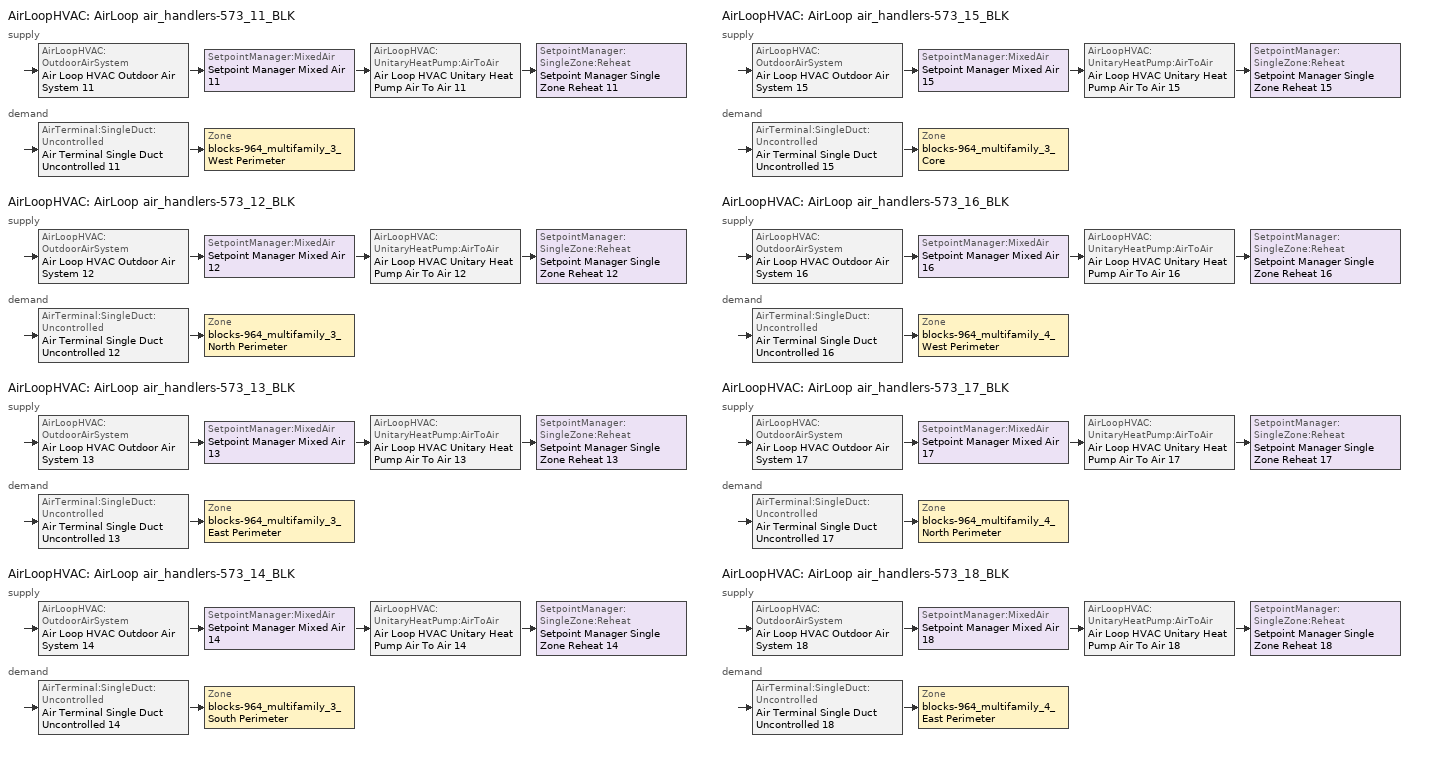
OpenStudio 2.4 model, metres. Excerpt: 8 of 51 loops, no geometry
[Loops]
AirLoopHVAC 'AirLoop air_handlers-573_11_BLK'
 supply: AirLoopHVAC:OutdoorAirSystem 'Air Loop HVAC Outdoor Air System 11' > SetpointManager:MixedAir 'Setpoint Manager Mixed Air 11' > AirLoopHVAC:UnitaryHeatPump:AirToAir 'Air Loop HVAC Unitary Heat Pump Air To Air 11' > SetpointManager:SingleZone:Reheat 'Setpoint Manager Single Zone Reheat 11'
 demand: AirTerminal:SingleDuct:Uncontrolled 'Air Terminal Single Duct Uncontrolled 11' > Zone 'blocks-964_multifamily_3_West Perimeter'
AirLoopHVAC 'AirLoop air_handlers-573_12_BLK'
 supply: AirLoopHVAC:OutdoorAirSystem 'Air Loop HVAC Outdoor Air System 12' > SetpointManager:MixedAir 'Setpoint Manager Mixed Air 12' > AirLoopHVAC:UnitaryHeatPump:AirToAir 'Air Loop HVAC Unitary Heat Pump Air To Air 12' > SetpointManager:SingleZone:Reheat 'Setpoint Manager Single Zone Reheat 12'
 demand: AirTerminal:SingleDuct:Uncontrolled 'Air Terminal Single Duct Uncontrolled 12' > Zone 'blocks-964_multifamily_3_North Perimeter'
AirLoopHVAC 'AirLoop air_handlers-573_13_BLK'
 supply: AirLoopHVAC:OutdoorAirSystem 'Air Loop HVAC Outdoor Air System 13' > SetpointManager:MixedAir 'Setpoint Manager Mixed Air 13' > AirLoopHVAC:UnitaryHeatPump:AirToAir 'Air Loop HVAC Unitary Heat Pump Air To Air 13' > SetpointManager:SingleZone:Reheat 'Setpoint Manager Single Zone Reheat 13'
 demand: AirTerminal:SingleDuct:Uncontrolled 'Air Terminal Single Duct Uncontrolled 13' > Zone 'blocks-964_multifamily_3_East Perimeter'
AirLoopHVAC 'AirLoop air_handlers-573_14_BLK'
 supply: AirLoopHVAC:OutdoorAirSystem 'Air Loop HVAC Outdoor Air System 14' > SetpointManager:MixedAir 'Setpoint Manager Mixed Air 14' > AirLoopHVAC:UnitaryHeatPump:AirToAir 'Air Loop HVAC Unitary Heat Pump Air To Air 14' > SetpointManager:SingleZone:Reheat 'Setpoint Manager Single Zone Reheat 14'
 demand: AirTerminal:SingleDuct:Uncontrolled 'Air Terminal Single Duct Uncontrolled 14' > Zone 'blocks-964_multifamily_3_South Perimeter'
AirLoopHVAC 'AirLoop air_handlers-573_15_BLK'
 supply: AirLoopHVAC:OutdoorAirSystem 'Air Loop HVAC Outdoor Air System 15' > SetpointManager:MixedAir 'Setpoint Manager Mixed Air 15' > AirLoopHVAC:UnitaryHeatPump:AirToAir 'Air Loop HVAC Unitary Heat Pump Air To Air 15' > SetpointManager:SingleZone:Reheat 'Setpoint Manager Single Zone Reheat 15'
 demand: AirTerminal:SingleDuct:Uncontrolled 'Air Terminal Single Duct Uncontrolled 15' > Zone 'blocks-964_multifamily_3_Core'
AirLoopHVAC 'AirLoop air_handlers-573_16_BLK'
 supply: AirLoopHVAC:OutdoorAirSystem 'Air Loop HVAC Outdoor Air System 16' > SetpointManager:MixedAir 'Setpoint Manager Mixed Air 16' > AirLoopHVAC:UnitaryHeatPump:AirToAir 'Air Loop HVAC Unitary Heat Pump Air To Air 16' > SetpointManager:SingleZone:Reheat 'Setpoint Manager Single Zone Reheat 16'
 demand: AirTerminal:SingleDuct:Uncontrolled 'Air Terminal Single Duct Uncontrolled 16' > Zone 'blocks-964_multifamily_4_West Perimeter'
AirLoopHVAC 'AirLoop air_handlers-573_17_BLK'
 supply: AirLoopHVAC:OutdoorAirSystem 'Air Loop HVAC Outdoor Air System 17' > SetpointManager:MixedAir 'Setpoint Manager Mixed Air 17' > AirLoopHVAC:UnitaryHeatPump:AirToAir 'Air Loop HVAC Unitary Heat Pump Air To Air 17' > SetpointManager:SingleZone:Reheat 'Setpoint Manager Single Zone Reheat 17'
 demand: AirTerminal:SingleDuct:Uncontrolled 'Air Terminal Single Duct Uncontrolled 17' > Zone 'blocks-964_multifamily_4_North Perimeter'
AirLoopHVAC 'AirLoop air_handlers-573_18_BLK'
 supply: AirLoopHVAC:OutdoorAirSystem 'Air Loop HVAC Outdoor Air System 18' > SetpointManager:MixedAir 'Setpoint Manager Mixed Air 18' > AirLoopHVAC:UnitaryHeatPump:AirToAir 'Air Loop HVAC Unitary Heat Pump Air To Air 18' > SetpointManager:SingleZone:Reheat 'Setpoint Manager Single Zone Reheat 18'
 demand: AirTerminal:SingleDuct:Uncontrolled 'Air Terminal Single Duct Uncontrolled 18' > Zone 'blocks-964_multifamily_4_East Perimeter'
[Sizing:Zone] Zone Cooling Design Supply Air Temperature Input Method=SupplyAirTemperature; Zone Cooling Design Supply Air Temperature {C}=14; Zone Cooling Design Supply Air Temperature Difference {deltaC}=11.11; Zone Heating Design Supply Air Temperature Input Method=SupplyAirTemperature; Zone Heating Design Supply Air Temperature {C}=40; Zone Heating Design Supply Air Temperature Difference {deltaC}=11.11; Zone Cooling Design Supply Air Humidity Ratio {kg-H2O/kg-air}=0.0085; Zone Heating Design Supply Air Humidity Ratio {kg-H2O/kg-air}=0.008; Cooling Design Air Flow Method=DesignDay; Heating Design Air Flow Method=DesignDay; Account for Dedicated Outdoor Air System=No; Dedicated Outdoor Air System Control Strategy=NeutralSupplyAir; Dedicated Outdoor Air Low Setpoint Temperature for Design {C}=autosize; Dedicated Outdoor Air High Setpoint Temperature for Design {C}=autosize
blocks-964_multifamily_3_West Perimeter; blocks-964_multifamily_3_North Perimeter; blocks-964_multifamily_3_East Perimeter; blocks-964_multifamily_3_South Perimeter; blocks-964_multifamily_3_Core; blocks-964_multifamily_4_West Perimeter; blocks-964_multifamily_4_North Perimeter; blocks-964_multifamily_4_East Perimeter
[Zone equipment]
blocks-964_multifamily_3_West Perimeter: Air Terminal Single Duct Uncontrolled 11
blocks-964_multifamily_3_North Perimeter: Air Terminal Single Duct Uncontrolled 12
blocks-964_multifamily_3_East Perimeter: Air Terminal Single Duct Uncontrolled 13
blocks-964_multifamily_3_South Perimeter: Air Terminal Single Duct Uncontrolled 14
blocks-964_multifamily_3_Core: Air Terminal Single Duct Uncontrolled 15
blocks-964_multifamily_4_West Perimeter: Air Terminal Single Duct Uncontrolled 16
blocks-964_multifamily_4_North Perimeter: Air Terminal Single Duct Uncontrolled 17
blocks-964_multifamily_4_East Perimeter: Air Terminal Single Duct Uncontrolled 18
[AirLoopHVAC] Availability Schedule=PNNL_Asset_Rating_Apartment_Hvac_Schedule; Design Supply Air Flow Rate {m3/s}=AutoSize
AirLoop air_handlers-573_11_BLK; AirLoop air_handlers-573_12_BLK; AirLoop air_handlers-573_13_BLK; AirLoop air_handlers-573_14_BLK; AirLoop air_handlers-573_15_BLK; AirLoop air_handlers-573_16_BLK; AirLoop air_handlers-573_17_BLK; AirLoop air_handlers-573_18_BLK
[Sizing:System] Type of Load to Size On=Sensible; Design Outdoor Air Flow Rate {m3/s}=Autosize; Minimum System Air Flow Ratio=1; Preheat Design Temperature {C}=7; Preheat Design Humidity Ratio {kg-H2O/kg-Air}=0.008; Precool Design Temperature {C}=12.8; Precool Design Humidity Ratio {kg-H2O/kg-Air}=0.008; Central Cooling Design Supply Air Temperature {C}=12.8; Central Heating Design Supply Air Temperature {C}=40; Sizing Option=NonCoincident; 100% Outdoor Air in Cooling=No; 100% Outdoor Air in Heating=No; Central Cooling Design Supply Air Humidity Ratio {kg-H2O/kg-Air}=0.0085; Central Heating Design Supply Air Humidity Ratio {kg-H2O/kg-Air}=0.008; Cooling Design Air Flow Method=DesignDay; Cooling Design Air Flow Rate {m3/s}=0; Heating Design Air Flow Method=DesignDay; Heating Design Air Flow Rate {m3/s}=0; System Outdoor Air Method=ZoneSum; Zone Maximum Outdoor Air Fraction=1; Cooling Supply Air Flow Rate Per Floor Area {m3/s-m2}=0.00996765; Cooling Fraction of Autosized Cooling Supply Air Flow Rate=1; Cooling Supply Air Flow Rate Per Unit Cooling Capacity {m3/s-W}=3.94755e-05; Heating Supply Air Flow Rate Per Floor Area {m3/s-m2}=0.00996765; Heating Fraction of Autosized Heating Supply Air Flow Rate=1; Heating Fraction of Autosized Cooling Supply Air Flow Rate=1; Heating Supply Air Flow Rate Per Unit Heating Capacity {m3/s-W}=3.15882e-05; Cooling Design Capacity Method=CoolingDesignCapacity; Cooling Design Capacity {W}=autosize; Cooling Design Capacity Per Floor Area {W/m2}=234.7; Fraction of Autosized Cooling Design Capacity=1; Heating Design Capacity Method=HeatingDesignCapacity; Heating Design Capacity {W}=autosize; Heating Design Capacity Per Floor Area {W/m2}=157; Fraction of Autosized Heating Design Capacity=1; Central Cooling Capacity Control Method=OnOff
AirLoop air_handlers-573_11_BLK; AirLoop air_handlers-573_12_BLK; AirLoop air_handlers-573_13_BLK; AirLoop air_handlers-573_14_BLK; AirLoop air_handlers-573_15_BLK; AirLoop air_handlers-573_16_BLK; AirLoop air_handlers-573_17_BLK; AirLoop air_handlers-573_18_BLK
[Controller:OutdoorAir] Minimum Outdoor Air Flow Rate {m3/s}=Autosize; Maximum Outdoor Air Flow Rate {m3/s}=Autosize; Economizer Control Type=NoEconomizer; Economizer Control Action Type=ModulateFlow; Economizer Maximum Limit Dry-Bulb Temperature {C}=28; Economizer Maximum Limit Enthalpy {J/kg}=64000; Economizer Minimum Limit Dry-Bulb Temperature {C}=-100; Lockout Type=LockoutWithHeating; Minimum Limit Type=FixedMinimum; High Humidity Control=No; Heat Recovery Bypass Control Type=BypassWhenOAFlowGreaterThanMinimum
Name | Controller Mechanical Ventilation
Controller Outdoor Air 11 | Controller Mechanical Ventilation 11
Controller Outdoor Air 12 | Controller Mechanical Ventilation 12
Controller Outdoor Air 13 | Controller Mechanical Ventilation 13
Controller Outdoor Air 14 | Controller Mechanical Ventilation 14
Controller Outdoor Air 15 | Controller Mechanical Ventilation 15
Controller Outdoor Air 16 | Controller Mechanical Ventilation 16
Controller Outdoor Air 17 | Controller Mechanical Ventilation 17
Controller Outdoor Air 18 | Controller Mechanical Ventilation 18
[Controller:MechanicalVentilation] Availability Schedule=Always On Discrete; System Outdoor Air Method=ZoneSum
Controller Mechanical Ventilation 11; Controller Mechanical Ventilation 12; Controller Mechanical Ventilation 13; Controller Mechanical Ventilation 14; Controller Mechanical Ventilation 15; Controller Mechanical Ventilation 16; Controller Mechanical Ventilation 17; Controller Mechanical Ventilation 18
[AirLoopHVAC:OutdoorAirSystem]
Name | Controller
Air Loop HVAC Outdoor Air System 11 | Controller Outdoor Air 11
Air Loop HVAC Outdoor Air System 12 | Controller Outdoor Air 12
Air Loop HVAC Outdoor Air System 13 | Controller Outdoor Air 13
Air Loop HVAC Outdoor Air System 14 | Controller Outdoor Air 14
Air Loop HVAC Outdoor Air System 15 | Controller Outdoor Air 15
Air Loop HVAC Outdoor Air System 16 | Controller Outdoor Air 16
Air Loop HVAC Outdoor Air System 17 | Controller Outdoor Air 17
Air Loop HVAC Outdoor Air System 18 | Controller Outdoor Air 18
[Coil:Cooling:DX:SingleSpeed] Availability Schedule=Always_On; Rated Total Cooling Capacity {W}=autosize; Rated Sensible Heat Ratio=autosize; Rated COP {W/W}=3.22; Rated Air Flow Rate {m3/s}=autosize; Rated Evaporator Fan Power Per Volume Flow Rate {W/(m3/s)}=773.3; Condenser Type=AirCooled; Evaporative Condenser Effectiveness=0; Evaporative Condenser Air Flow Rate {m3/s}=Autosize; Evaporative Condenser Pump Rated Power Consumption {W}=Autosize; Crankcase Heater Capacity {W}=0; Maximum Outdoor Dry-Bulb Temperature for Crankcase Heater Operation {C}=0; Basin Heater Capacity {W/K}=0; Basin Heater Setpoint Temperature {C}=10
Name | Total Cooling Capacity Function of Temperature Curve | Total Cooling Capacity Function of Flow Fraction Curve | Energy Input Ratio Function of Temperature Curve | Energy Input Ratio Function of Flow Fraction Curve | Part Load Fraction Correlation Curve
Coil Cooling DX Single Speed 11 | Curve Biquadratic 21 | Curve Quadratic 51 | Curve Biquadratic 22 | Curve Quadratic 52 | Curve Quadratic 53
Coil Cooling DX Single Speed 12 | Curve Biquadratic 23 | Curve Quadratic 56 | Curve Biquadratic 24 | Curve Quadratic 57 | Curve Quadratic 58
Coil Cooling DX Single Speed 13 | Curve Biquadratic 25 | Curve Quadratic 61 | Curve Biquadratic 26 | Curve Quadratic 62 | Curve Quadratic 63
Coil Cooling DX Single Speed 14 | Curve Biquadratic 27 | Curve Quadratic 66 | Curve Biquadratic 28 | Curve Quadratic 67 | Curve Quadratic 68
Coil Cooling DX Single Speed 15 | Curve Biquadratic 29 | Curve Quadratic 71 | Curve Biquadratic 30 | Curve Quadratic 72 | Curve Quadratic 73
Coil Cooling DX Single Speed 16 | Curve Biquadratic 31 | Curve Quadratic 76 | Curve Biquadratic 32 | Curve Quadratic 77 | Curve Quadratic 78
Coil Cooling DX Single Speed 17 | Curve Biquadratic 33 | Curve Quadratic 81 | Curve Biquadratic 34 | Curve Quadratic 82 | Curve Quadratic 83
Coil Cooling DX Single Speed 18 | Curve Biquadratic 35 | Curve Quadratic 86 | Curve Biquadratic 36 | Curve Quadratic 87 | Curve Quadratic 88
[Coil:Heating:DX:SingleSpeed] Availability Schedule=Always_On; Rated Total Heating Capacity {W}=Autosize; Rated COP {W/W}=3.22; Rated Air Flow Rate {m3/s}=Autosize; Rated Supply Fan Power Per Volume Flow Rate {W/(m3/s)}=773.3; Minimum Outdoor Dry-Bulb Temperature for Compressor Operation {C}=-17.78; Defrost Strategy=Resistive; Defrost Control=Timed; Defrost Time Period Fraction=0.166667; Resistive Defrost Heater Capacity {W}=2000
Name | Total Heating Capacity Function of Temperature Curve | Total Heating Capacity Function of Flow Fraction Curve | Energy Input Ratio Function of Temperature Curve | Energy Input Ratio Function of Flow Fraction Curve | Part Load Fraction Correlation Curve
Coil Heating DX Single Speed 11 | Curve Cubic 31 | Curve Cubic 32 | Curve Cubic 33 | Curve Quadratic 54 | Curve Quadratic 55
Coil Heating DX Single Speed 12 | Curve Cubic 34 | Curve Cubic 35 | Curve Cubic 36 | Curve Quadratic 59 | Curve Quadratic 60
Coil Heating DX Single Speed 13 | Curve Cubic 37 | Curve Cubic 38 | Curve Cubic 39 | Curve Quadratic 64 | Curve Quadratic 65
Coil Heating DX Single Speed 14 | Curve Cubic 40 | Curve Cubic 41 | Curve Cubic 42 | Curve Quadratic 69 | Curve Quadratic 70
Coil Heating DX Single Speed 15 | Curve Cubic 43 | Curve Cubic 44 | Curve Cubic 45 | Curve Quadratic 74 | Curve Quadratic 75
Coil Heating DX Single Speed 16 | Curve Cubic 46 | Curve Cubic 47 | Curve Cubic 48 | Curve Quadratic 79 | Curve Quadratic 80
Coil Heating DX Single Speed 17 | Curve Cubic 49 | Curve Cubic 50 | Curve Cubic 51 | Curve Quadratic 84 | Curve Quadratic 85
Coil Heating DX Single Speed 18 | Curve Cubic 52 | Curve Cubic 53 | Curve Cubic 54 | Curve Quadratic 89 | Curve Quadratic 90
[Coil:Heating:Electric] Availability Schedule=Always_On
Coil Heating Electric 11; Coil Heating Electric 12; Coil Heating Electric 13; Coil Heating Electric 14; Coil Heating Electric 15; Coil Heating Electric 16; Coil Heating Electric 17; Coil Heating Electric 18
[Fan:ConstantVolume] Availability Schedule=PNNL_Asset_Rating_Apartment_Hvac_Schedule; Fan Efficiency=0.56; Pressure Rise {Pa}=622.71; Maximum Flow Rate {m3/s}=AutoSize; Motor Efficiency=0.84
AirLoop air_handlers-573_11_BLK_Fan_1413.8750782361312cfm; AirLoop air_handlers-573_12_BLK_Fan_417.9703698435279cfm; AirLoop air_handlers-573_13_BLK_Fan_1413.8750782361312cfm; AirLoop air_handlers-573_14_BLK_Fan_417.9703698435279cfm; AirLoop air_handlers-573_15_BLK_Fan_2140.4211038406843cfm; AirLoop air_handlers-573_16_BLK_Fan_1413.8750782361312cfm; AirLoop air_handlers-573_17_BLK_Fan_417.9703698435279cfm; AirLoop air_handlers-573_18_BLK_Fan_1413.8750782361312cfm
[AirLoopHVAC:UnitaryHeatPump:AirToAir] Availability Schedule=Always_On; Supply Air Flow Rate During Cooling Operation {m3/s}=Autosize; Supply Air Flow Rate During Heating Operation {m3/s}=Autosize; Supply Air Flow Rate When No Cooling or Heating is Needed {m3/s}=Autosize; Maximum Supply Air Temperature from Supplemental Heater {C}=Autosize; Maximum Outdoor Dry-Bulb Temperature for Supplemental Heater Operation {C}=4.4; Supply Air Fan Operating Mode Schedule=Always_On
Name | Controlling Zone or Thermostat Location | Supply Air Fan | Heating Coil | Cooling Coil | Supplemental Heating Coil
Air Loop HVAC Unitary Heat Pump Air To Air 11 | blocks-964_multifamily_3_West Perimeter | AirLoop air_handlers-573_11_BLK_Fan_1413.8750782361312cfm | Coil Heating DX Single Speed 11 | Coil Cooling DX Single Speed 11 | Coil Heating Electric 11
Air Loop HVAC Unitary Heat Pump Air To Air 12 | blocks-964_multifamily_3_North Perimeter | AirLoop air_handlers-573_12_BLK_Fan_417.9703698435279cfm | Coil Heating DX Single Speed 12 | Coil Cooling DX Single Speed 12 | Coil Heating Electric 12
Air Loop HVAC Unitary Heat Pump Air To Air 13 | blocks-964_multifamily_3_East Perimeter | AirLoop air_handlers-573_13_BLK_Fan_1413.8750782361312cfm | Coil Heating DX Single Speed 13 | Coil Cooling DX Single Speed 13 | Coil Heating Electric 13
Air Loop HVAC Unitary Heat Pump Air To Air 14 | blocks-964_multifamily_3_South Perimeter | AirLoop air_handlers-573_14_BLK_Fan_417.9703698435279cfm | Coil Heating DX Single Speed 14 | Coil Cooling DX Single Speed 14 | Coil Heating Electric 14
Air Loop HVAC Unitary Heat Pump Air To Air 15 | blocks-964_multifamily_3_Core | AirLoop air_handlers-573_15_BLK_Fan_2140.4211038406843cfm | Coil Heating DX Single Speed 15 | Coil Cooling DX Single Speed 15 | Coil Heating Electric 15
Air Loop HVAC Unitary Heat Pump Air To Air 16 | blocks-964_multifamily_4_West Perimeter | AirLoop air_handlers-573_16_BLK_Fan_1413.8750782361312cfm | Coil Heating DX Single Speed 16 | Coil Cooling DX Single Speed 16 | Coil Heating Electric 16
Air Loop HVAC Unitary Heat Pump Air To Air 17 | blocks-964_multifamily_4_North Perimeter | AirLoop air_handlers-573_17_BLK_Fan_417.9703698435279cfm | Coil Heating DX Single Speed 17 | Coil Cooling DX Single Speed 17 | Coil Heating Electric 17
Air Loop HVAC Unitary Heat Pump Air To Air 18 | blocks-964_multifamily_4_East Perimeter | AirLoop air_handlers-573_18_BLK_Fan_1413.8750782361312cfm | Coil Heating DX Single Speed 18 | Coil Cooling DX Single Speed 18 | Coil Heating Electric 18
[SetpointManager:MixedAir] Control Variable=Temperature
Setpoint Manager Mixed Air 11; Setpoint Manager Mixed Air 12; Setpoint Manager Mixed Air 13; Setpoint Manager Mixed Air 14; Setpoint Manager Mixed Air 15; Setpoint Manager Mixed Air 16; Setpoint Manager Mixed Air 17; Setpoint Manager Mixed Air 18
[SetpointManager:SingleZone:Reheat] Minimum Supply Air Temperature {C}=12.8; Maximum Supply Air Temperature {C}=40
Name | Control Zone
Setpoint Manager Single Zone Reheat 11 | blocks-964_multifamily_3_West Perimeter
Setpoint Manager Single Zone Reheat 12 | blocks-964_multifamily_3_North Perimeter
Setpoint Manager Single Zone Reheat 13 | blocks-964_multifamily_3_East Perimeter
Setpoint Manager Single Zone Reheat 14 | blocks-964_multifamily_3_South Perimeter
Setpoint Manager Single Zone Reheat 15 | blocks-964_multifamily_3_Core
Setpoint Manager Single Zone Reheat 16 | blocks-964_multifamily_4_West Perimeter
Setpoint Manager Single Zone Reheat 17 | blocks-964_multifamily_4_North Perimeter
Setpoint Manager Single Zone Reheat 18 | blocks-964_multifamily_4_East Perimeter
[AirTerminal:SingleDuct:Uncontrolled] Availability Schedule=Always_On; Maximum Air Flow Rate {m3/s}=AutoSize
Air Terminal Single Duct Uncontrolled 11; Air Terminal Single Duct Uncontrolled 12; Air Terminal Single Duct Uncontrolled 13; Air Terminal Single Duct Uncontrolled 14; Air Terminal Single Duct Uncontrolled 15; Air Terminal Single Duct Uncontrolled 16; Air Terminal Single Duct Uncontrolled 17; Air Terminal Single Duct Uncontrolled 18
[Schedule:Ruleset]
Name | Default Day Schedule | Summer Design Day Schedule | Winter Design Day Schedule
Always_On | Always_On_Default | Always_On_Summer_Design_Day | Always_On_Winter_Design_Day
PNNL_Asset_Rating_Apartment_Hvac_Schedule | PNNL_Asset_Rating_Apartment_Hvac_Schedule_Week_Day | PNNL_Asset_Rating_Apartment_Hvac_Schedule_Summer_Design_Day | PNNL_Asset_Rating_Apartment_Hvac_Schedule_Winter_Design_Day
[Schedule:Day]
Always_On_Default; Always_On_Winter_Design_Day; Always_On_Summer_Design_Day: 24, 0, 1
PNNL_Asset_Rating_Apartment_Hvac_Schedule_Week_Day; PNNL_Asset_Rating_Apartment_Hvac_Schedule_Summer_Design_Day; PNNL_Asset_Rating_Apartment_Hvac_Schedule_Winter_Design_Day; PNNL_Asset_Rating_Apartment_Hvac_Schedule_Sunday; PNNL_Asset_Rating_Apartment_Hvac_Schedule_Saturday: 1, 0, 1, 2, 0, 1, 3, 0, 1, 4, 0, 1, 5, 0, 1, 6, 0, 1, 7, 0, 1, 8, 0, 1, 9, 0, 1, 10, 0, 1, 11, 0, 1, 12, 0, 1, 13, 0, 1, 14, 0, 1, 15, 0, 1, 16, 0, 1, 17, 0, 1, 18, 0, 1, 19, 0, 1, 20, 0, 1, 21, 0, 1, 22, 0, 1, 23, 0, 1, 24, 0, 1
[Schedule:Rule] Schedule Ruleset=PNNL_Asset_Rating_Apartment_Hvac_Schedule
Name | Rule Order | Day Schedule | Apply Sunday | Apply Saturday
PNNL_Asset_Rating_Apartment_Hvac_Schedule_Sunday_Rule | 0 | PNNL_Asset_Rating_Apartment_Hvac_Schedule_Sunday | Yes
PNNL_Asset_Rating_Apartment_Hvac_Schedule_Saturday_Rule | 1 | PNNL_Asset_Rating_Apartment_Hvac_Schedule_Saturday |  | Yes
[Schedule:Constant]
Always On Discrete: Value=1
[Curve:Biquadratic] Minimum Value of x=17; Maximum Value of x=22; Minimum Value of y=13; Maximum Value of y=46
Name | Coefficient1 Constant | Coefficient2 x | Coefficient3 x**2 | Coefficient4 y | Coefficient5 y**2 | Coefficient6 x*y
Curve Biquadratic 21; Curve Biquadratic 23; Curve Biquadratic 25; Curve Biquadratic 27; Curve Biquadratic 29; Curve Biquadratic 31; Curve Biquadratic 33; Curve Biquadratic 35 | 0.42415 | 0.04426 | -0.00042 | 0.00333 | -8e-05 | -0.00021
Curve Biquadratic 22; Curve Biquadratic 24; Curve Biquadratic 26; Curve Biquadratic 28; Curve Biquadratic 30; Curve Biquadratic 32; Curve Biquadratic 34; Curve Biquadratic 36 | 1.23649 | -0.02431 | 0.00057 | -0.01434 | 0.00063 | -0.00038
[Curve:Quadratic]
Name | Coefficient1 Constant | Coefficient2 x | Coefficient3 x**2 | Minimum Value of x | Maximum Value of x
Curve Quadratic 51; Curve Quadratic 56; Curve Quadratic 61; Curve Quadratic 66; Curve Quadratic 71; Curve Quadratic 76; Curve Quadratic 81; Curve Quadratic 86 | 0.77136 | 0.34053 | -0.11088 | 0.75918 | 1.13877
Curve Quadratic 52; Curve Quadratic 57; Curve Quadratic 62; Curve Quadratic 67; Curve Quadratic 72; Curve Quadratic 77; Curve Quadratic 82; Curve Quadratic 87 | 1.2055 | -0.32953 | 0.12308 | 0.75918 | 1.13877
Curve Quadratic 53; Curve Quadratic 58; Curve Quadratic 63; Curve Quadratic 68; Curve Quadratic 73; Curve Quadratic 78; Curve Quadratic 83; Curve Quadratic 88 | 0.771 | 0.229 | 0 | 0 | 1
Curve Quadratic 54; Curve Quadratic 59; Curve Quadratic 64; Curve Quadratic 69; Curve Quadratic 74; Curve Quadratic 79; Curve Quadratic 84; Curve Quadratic 89 | 1.3824 | -0.4336 | 0.0512 | 0 | 1
Curve Quadratic 55; Curve Quadratic 60; Curve Quadratic 65; Curve Quadratic 70; Curve Quadratic 75; Curve Quadratic 80; Curve Quadratic 85; Curve Quadratic 90 | 0.75 | 0.25 | 0 | 0 | 1
[Curve:Cubic]
Name | Coefficient1 Constant | Coefficient2 x | Coefficient3 x**2 | Coefficient4 x**3 | Minimum Value of x | Maximum Value of x
Curve Cubic 31; Curve Cubic 34; Curve Cubic 37; Curve Cubic 40; Curve Cubic 43; Curve Cubic 46; Curve Cubic 49; Curve Cubic 52 | 0.758746 | 0.027626 | 0.000148716 | 3.4992e-06 | -20 | 20
Curve Cubic 32; Curve Cubic 35; Curve Cubic 38; Curve Cubic 41; Curve Cubic 44; Curve Cubic 47; Curve Cubic 50; Curve Cubic 53 | 0.84 | 0.16 | 0 | 0 | 0.5 | 1.5
Curve Cubic 33; Curve Cubic 36; Curve Cubic 39; Curve Cubic 42; Curve Cubic 45; Curve Cubic 48; Curve Cubic 51; Curve Cubic 54 | 1.19248 | -0.0300438 | 0.00103745 | -2.3328e-05 | -20 | 20
